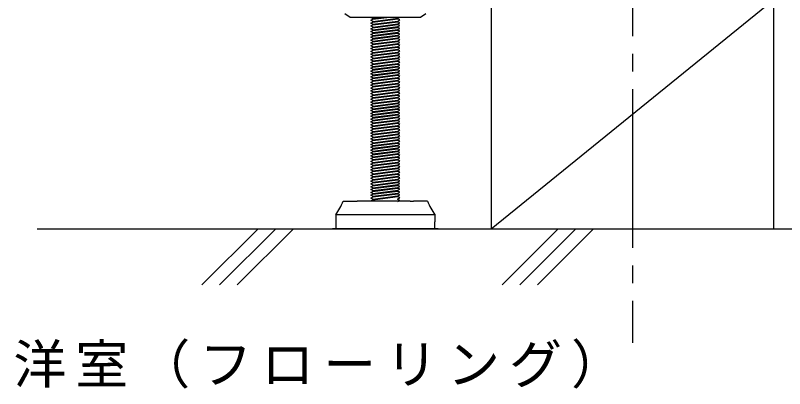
# Model space of a CAD drawing. Units: millimetres, scale not verified. Extents: x -688 to 687, y -487 to 475.
# Drawn here: x -439.8 to -221.9, y -82.5 to 23.3 of the extents above; entities that cross this region are included whole.
import ezdxf

# ---------------------------------------------------------------- set-up
doc = ezdxf.new("R2010")
doc.units = ezdxf.units.MM
doc.header["$LTSCALE"] = 5
doc.linetypes.add('CHAIN2', pattern=[12, 9, -1, 1, -1])
doc.layers.add('1-0_中心線', color=7, linetype='CHAIN2')
doc.layers.add('1-2_太線１', color=7, linetype='Continuous')
doc.styles.add('ＭＳ ゴシック', font='')
doc.styles.get('ＭＳ ゴシック').set_extended_font_data('MS Gothic')

msp = doc.modelspace()

# ---------------------------------------------------------------- linework, layer by layer
at = {"layer": '1-0_中心線'}
msp.add_line((-265.026, 182.446), (-265.026, -69.554), dxfattribs=at)
at = {"layer": '1-2_太線１'}
for p, q in [((-305.026, 97.844), (-305.026, -37.156)), ((-225.026, 97.844), (-225.026, -37.156)), ((-305.026, -37.156), (-225.026, 27.844)), ((-339.176, 21.944), (-338.526, 22.244)), ((-338.526, 21.644), (-339.176, 21.944)), ((-338.526, 22.444), (-335.415, 22.844)), ((-338.526, 22.244), (-333.859, 22.844)), ((-338.526, 22.244), (-338.526, 22.444)), ((-338.526, 21.444), (-331.526, 22.344)), ((-331.526, 22.544), (-330.876, 22.844)), ((-331.526, 22.344), (-331.526, 22.544)), ((-330.876, 22.044), (-331.526, 22.344)), ((-331.526, 21.744), (-330.876, 22.044)), ((-339.176, 21.144), (-338.526, 21.444)), ((-338.526, 20.844), (-339.176, 21.144)), ((-339.176, 20.344), (-338.526, 20.644)), ((-338.526, 20.044), (-339.176, 20.344)), ((-339.176, 19.544), (-338.526, 19.844)), ((-338.526, 20.644), (-331.526, 21.544)), ((-338.526, 19.844), (-331.526, 20.744)), ((-338.526, 19.044), (-331.526, 19.944)), ((-331.526, 21.544), (-331.526, 21.744)), ((-330.876, 21.244), (-331.526, 21.544)), ((-331.526, 20.944), (-330.876, 21.244)), ((-331.526, 20.744), (-331.526, 20.944)), ((-330.876, 20.444), (-331.526, 20.744)), ((-331.526, 20.144), (-330.876, 20.444)), ((-331.526, 19.944), (-331.526, 20.144)), ((-330.876, 19.644), (-331.526, 19.944)), ((-331.526, 19.344), (-330.876, 19.644)), ((-338.526, 19.244), (-339.176, 19.544)), ((-339.176, 18.744), (-338.526, 19.044)), ((-338.526, 18.444), (-339.176, 18.744)), ((-339.176, 17.944), (-338.526, 18.244)), ((-338.526, 17.644), (-339.176, 17.944)), ((-339.176, 17.144), (-338.526, 17.444)), ((-338.526, 18.244), (-331.526, 19.144)), ((-338.526, 17.444), (-331.526, 18.344)), ((-338.526, 16.644), (-331.526, 17.544)), ((-331.526, 19.144), (-331.526, 19.344)), ((-330.876, 18.844), (-331.526, 19.144)), ((-331.526, 18.544), (-330.876, 18.844)), ((-331.526, 18.344), (-331.526, 18.544)), ((-330.876, 18.044), (-331.526, 18.344)), ((-331.526, 17.744), (-330.876, 18.044)), ((-331.526, 17.544), (-331.526, 17.744)), ((-330.876, 17.244), (-331.526, 17.544)), ((-338.526, 16.844), (-339.176, 17.144)), ((-339.176, 16.344), (-338.526, 16.644)), ((-338.526, 16.044), (-339.176, 16.344)), ((-338.526, 15.844), (-331.526, 16.744)), ((-338.526, 15.044), (-331.526, 15.944)), ((-331.526, 16.944), (-330.876, 17.244)), ((-331.526, 16.744), (-331.526, 16.944)), ((-330.876, 16.444), (-331.526, 16.744)), ((-331.526, 16.144), (-330.876, 16.444)), ((-331.526, 15.944), (-331.526, 16.144)), ((-330.876, 15.644), (-331.526, 15.944)), ((-331.526, 15.344), (-330.876, 15.644)), ((-331.526, 15.144), (-331.526, 15.344)), ((-339.176, 14.744), (-338.526, 15.044)), ((-338.526, 14.444), (-339.176, 14.744)), ((-339.176, 13.944), (-338.526, 14.244)), ((-338.526, 13.644), (-339.176, 13.944)), ((-339.176, 13.144), (-338.526, 13.444)), ((-338.526, 12.844), (-339.176, 13.144)), ((-338.526, 14.244), (-331.526, 15.144)), ((-338.526, 13.444), (-331.526, 14.344)), ((-338.526, 12.644), (-331.526, 13.544)), ((-330.876, 14.844), (-331.526, 15.144)), ((-331.526, 14.544), (-330.876, 14.844)), ((-331.526, 14.344), (-331.526, 14.544)), ((-330.876, 14.044), (-331.526, 14.344)), ((-331.526, 13.744), (-330.876, 14.044)), ((-331.526, 13.544), (-331.526, 13.744)), ((-330.876, 13.244), (-331.526, 13.544)), ((-331.526, 12.944), (-330.876, 13.244)), ((-339.176, 12.344), (-338.526, 12.644)), ((-338.526, 12.044), (-339.176, 12.344)), ((-339.176, 11.544), (-338.526, 11.844)), ((-338.526, 11.244), (-339.176, 11.544)), ((-339.176, 10.744), (-338.526, 11.044)), ((-338.526, 11.844), (-331.526, 12.744)), ((-338.526, 11.044), (-331.526, 11.944)), ((-338.526, 10.244), (-331.526, 11.144)), ((-331.526, 12.744), (-331.526, 12.944)), ((-330.876, 12.444), (-331.526, 12.744)), ((-331.526, 12.144), (-330.876, 12.444)), ((-331.526, 11.944), (-331.526, 12.144)), ((-330.876, 11.644), (-331.526, 11.944)), ((-331.526, 11.344), (-330.876, 11.644)), ((-331.526, 11.144), (-331.526, 11.344)), ((-330.876, 10.844), (-331.526, 11.144)), ((-338.526, 10.444), (-339.176, 10.744)), ((-339.176, 9.144), (-338.526, 9.444)), ((-338.526, 8.844), (-339.176, 9.144)), ((-338.526, 9.444), (-331.526, 10.344)), ((-338.526, 8.644), (-331.526, 9.544)), ((-338.526, 7.844), (-331.526, 8.744)), ((-331.526, 10.544), (-330.876, 10.844)), ((-331.526, 10.344), (-331.526, 10.544)), ((-330.876, 10.044), (-331.526, 10.344)), ((-331.526, 9.744), (-330.876, 10.044)), ((-331.526, 9.544), (-331.526, 9.744)), ((-330.876, 9.244), (-331.526, 9.544)), ((-331.526, 8.944), (-330.876, 9.244)), ((-331.526, 8.744), (-331.526, 8.944)), ((-330.876, 8.444), (-331.526, 8.744)), ((-339.176, 8.344), (-338.526, 8.644)), ((-338.526, 8.044), (-339.176, 8.344)), ((-339.176, 7.544), (-338.526, 7.844)), ((-338.526, 7.244), (-339.176, 7.544)), ((-339.176, 6.744), (-338.526, 7.044)), ((-338.526, 6.444), (-339.176, 6.744)), ((-338.526, 7.044), (-331.526, 7.944)), ((-338.526, 6.244), (-331.526, 7.144)), ((-331.526, 8.144), (-330.876, 8.444)), ((-331.526, 7.944), (-331.526, 8.144)), ((-330.876, 7.644), (-331.526, 7.944)), ((-331.526, 7.344), (-330.876, 7.644)), ((-331.526, 7.144), (-331.526, 7.344)), ((-330.876, 6.844), (-331.526, 7.144)), ((-331.526, 6.544), (-330.876, 6.844)), ((-331.526, 6.344), (-331.526, 6.544)), ((-339.176, 5.944), (-338.526, 6.244)), ((-338.526, 5.644), (-339.176, 5.944)), ((-339.176, 5.144), (-338.526, 5.444)), ((-338.526, 4.844), (-339.176, 5.144)), ((-339.176, 4.344), (-338.526, 4.644)), ((-338.526, 5.444), (-331.526, 6.344)), ((-338.526, 4.644), (-331.526, 5.544)), ((-338.526, 3.844), (-331.526, 4.744)), ((-330.876, 6.044), (-331.526, 6.344)), ((-331.526, 5.744), (-330.876, 6.044)), ((-331.526, 5.544), (-331.526, 5.744)), ((-330.876, 5.244), (-331.526, 5.544)), ((-331.526, 4.944), (-330.876, 5.244)), ((-331.526, 4.744), (-331.526, 4.944)), ((-330.876, 4.444), (-331.526, 4.744)), ((-331.526, 4.144), (-330.876, 4.444)), ((-338.526, 4.044), (-339.176, 4.344)), ((-339.176, 3.544), (-338.526, 3.844)), ((-338.526, 3.244), (-339.176, 3.544)), ((-339.176, 2.744), (-338.526, 3.044)), ((-338.526, 2.444), (-339.176, 2.744)), ((-339.176, 1.944), (-338.526, 2.244)), ((-338.526, 3.044), (-331.526, 3.944)), ((-338.526, 2.244), (-331.526, 3.144)), ((-338.526, 1.444), (-331.526, 2.344)), ((-331.526, 3.944), (-331.526, 4.144)), ((-330.876, 3.644), (-331.526, 3.944)), ((-331.526, 3.344), (-330.876, 3.644)), ((-331.526, 3.144), (-331.526, 3.344)), ((-330.876, 2.844), (-331.526, 3.144)), ((-331.526, 2.544), (-330.876, 2.844)), ((-331.526, 2.344), (-331.526, 2.544)), ((-330.876, 2.044), (-331.526, 2.344)), ((-338.526, 1.644), (-339.176, 1.944)), ((-339.176, 1.144), (-338.526, 1.444)), ((-338.526, 0.844), (-339.176, 1.144)), ((-339.176, 0.344), (-338.526, 0.644)), ((-338.526, 0.044), (-339.176, 0.344)), ((-338.526, 0.644), (-331.526, 1.544)), ((-338.526, -0.156), (-331.526, 0.744)), ((-331.526, 1.744), (-330.876, 2.044)), ((-331.526, 1.544), (-331.526, 1.744)), ((-330.876, 1.244), (-331.526, 1.544)), ((-331.526, 0.944), (-330.876, 1.244)), ((-331.526, 0.744), (-331.526, 0.944)), ((-330.876, 0.444), (-331.526, 0.744)), ((-331.526, 0.144), (-330.876, 0.444)), ((-331.526, -0.056), (-331.526, 0.144)), ((-339.176, -0.456), (-338.526, -0.156)), ((-338.526, -0.756), (-339.176, -0.456)), ((-339.176, -1.256), (-338.526, -0.956)), ((-338.526, -1.556), (-339.176, -1.256)), ((-339.176, -2.056), (-338.526, -1.756)), ((-338.526, -2.356), (-339.176, -2.056)), ((-338.526, -0.956), (-331.526, -0.056)), ((-338.526, -1.756), (-331.526, -0.856)), ((-338.526, -2.556), (-331.526, -1.656)), ((-330.876, -0.356), (-331.526, -0.056)), ((-331.526, -0.656), (-330.876, -0.356)), ((-331.526, -0.856), (-331.526, -0.656)), ((-330.876, -1.156), (-331.526, -0.856)), ((-331.526, -1.456), (-330.876, -1.156)), ((-331.526, -1.656), (-331.526, -1.456)), ((-330.876, -1.956), (-331.526, -1.656)), ((-331.526, -2.256), (-330.876, -1.956)), ((-339.176, -2.856), (-338.526, -2.556)), ((-338.526, -3.156), (-339.176, -2.856)), ((-339.176, -3.656), (-338.526, -3.356)), ((-338.526, -3.956), (-339.176, -3.656)), ((-339.176, -4.456), (-338.526, -4.156)), ((-338.526, -3.356), (-331.526, -2.456)), ((-338.526, -4.156), (-331.526, -3.256)), ((-338.526, -4.756), (-331.526, -3.856)), ((-331.526, -2.456), (-331.526, -2.256)), ((-330.876, -2.756), (-331.526, -2.456)), ((-331.526, -3.056), (-330.876, -2.756)), ((-331.526, -3.256), (-331.526, -3.056)), ((-330.876, -3.556), (-331.526, -3.256)), ((-331.526, -3.856), (-330.876, -3.556)), ((-330.876, -4.356), (-331.526, -4.056)), ((-331.526, -4.656), (-330.876, -4.356)), ((-338.526, -4.756), (-339.176, -4.456)), ((-339.176, -5.256), (-338.526, -4.956)), ((-338.526, -5.556), (-339.176, -5.256)), ((-339.176, -6.056), (-338.526, -5.756)), ((-338.526, -6.356), (-339.176, -6.056)), ((-338.526, -4.956), (-338.526, -4.756)), ((-338.526, -5.756), (-331.526, -4.856)), ((-338.526, -6.556), (-331.526, -5.656)), ((-338.526, -7.356), (-331.526, -6.456)), ((-331.526, -4.856), (-331.526, -4.656)), ((-330.876, -5.156), (-331.526, -4.856)), ((-331.526, -5.456), (-330.876, -5.156)), ((-331.526, -5.656), (-331.526, -5.456)), ((-330.876, -5.956), (-331.526, -5.656)), ((-331.526, -6.256), (-330.876, -5.956)), ((-331.526, -6.456), (-331.526, -6.256)), ((-330.876, -6.756), (-331.526, -6.456)), ((-339.176, -6.856), (-338.526, -6.556)), ((-338.526, -7.156), (-339.176, -6.856)), ((-339.176, -7.656), (-338.526, -7.356)), ((-338.526, -7.956), (-339.176, -7.656)), ((-339.176, -8.456), (-338.526, -8.156)), ((-338.526, -8.756), (-339.176, -8.456)), ((-338.526, -8.156), (-331.526, -7.256)), ((-338.526, -8.956), (-331.526, -8.056)), ((-331.526, -7.056), (-330.876, -6.756)), ((-331.526, -7.256), (-331.526, -7.056)), ((-330.876, -7.556), (-331.526, -7.256)), ((-331.526, -7.856), (-330.876, -7.556)), ((-331.526, -8.056), (-331.526, -7.856)), ((-330.876, -8.356), (-331.526, -8.056)), ((-331.526, -8.656), (-330.876, -8.356)), ((-331.526, -8.856), (-331.526, -8.656)), ((-339.176, -9.256), (-338.526, -8.956)), ((-338.526, -9.556), (-339.176, -9.256)), ((-339.176, -10.056), (-338.526, -9.756)), ((-338.526, -10.356), (-339.176, -10.056)), ((-339.176, -10.856), (-338.526, -10.556)), ((-338.526, -11.156), (-339.176, -10.856)), ((-338.526, -9.756), (-331.526, -8.856)), ((-338.526, -10.556), (-331.526, -9.656)), ((-338.526, -11.356), (-331.526, -10.456)), ((-330.876, -9.156), (-331.526, -8.856)), ((-331.526, -9.456), (-330.876, -9.156)), ((-331.526, -9.656), (-331.526, -9.456)), ((-330.876, -9.956), (-331.526, -9.656)), ((-331.526, -10.256), (-330.876, -9.956)), ((-331.526, -10.456), (-331.526, -10.256)), ((-330.876, -10.756), (-331.526, -10.456)), ((-331.526, -11.056), (-330.876, -10.756)), ((-339.176, -11.656), (-338.526, -11.356)), ((-338.526, -11.956), (-339.176, -11.656)), ((-339.176, -12.456), (-338.526, -12.156)), ((-338.526, -12.756), (-339.176, -12.456)), ((-339.176, -13.256), (-338.526, -12.956)), ((-338.526, -12.156), (-331.526, -11.256)), ((-338.526, -12.956), (-331.526, -12.056)), ((-338.526, -13.756), (-331.526, -12.856)), ((-331.526, -11.256), (-331.526, -11.056)), ((-330.876, -11.556), (-331.526, -11.256)), ((-331.526, -11.856), (-330.876, -11.556)), ((-331.526, -12.056), (-331.526, -11.856)), ((-330.876, -12.356), (-331.526, -12.056)), ((-331.526, -12.656), (-330.876, -12.356)), ((-331.526, -12.856), (-331.526, -12.656)), ((-330.876, -13.156), (-331.526, -12.856)), ((-338.526, -13.556), (-339.176, -13.256)), ((-339.176, -14.056), (-338.526, -13.756)), ((-338.526, -14.356), (-339.176, -14.056)), ((-339.176, -14.856), (-338.526, -14.556)), ((-338.526, -15.156), (-339.176, -14.856)), ((-338.526, -14.556), (-331.526, -13.656)), ((-338.526, -15.356), (-331.526, -14.456)), ((-331.526, -13.456), (-330.876, -13.156)), ((-331.526, -13.656), (-331.526, -13.456)), ((-330.876, -13.956), (-331.526, -13.656)), ((-331.526, -14.256), (-330.876, -13.956)), ((-331.526, -14.456), (-331.526, -14.256)), ((-330.876, -14.756), (-331.526, -14.456)), ((-331.526, -15.056), (-330.876, -14.756)), ((-331.526, -15.256), (-331.526, -15.056)), ((-339.176, -15.656), (-338.526, -15.356)), ((-338.526, -15.956), (-339.176, -15.656)), ((-339.176, -16.456), (-338.526, -16.156)), ((-338.526, -16.756), (-339.176, -16.456)), ((-339.176, -17.256), (-338.526, -16.956)), ((-338.526, -17.556), (-339.176, -17.256)), ((-338.526, -16.156), (-331.526, -15.256)), ((-338.526, -16.756), (-331.526, -15.856)), ((-338.526, -16.956), (-338.526, -16.756)), ((-338.526, -17.756), (-331.526, -16.856)), ((-330.876, -15.556), (-331.526, -15.256)), ((-331.526, -15.856), (-330.876, -15.556)), ((-330.876, -16.356), (-331.526, -16.056)), ((-331.526, -16.656), (-330.876, -16.356)), ((-331.526, -16.856), (-331.526, -16.656)), ((-330.876, -17.156), (-331.526, -16.856)), ((-331.526, -17.456), (-330.876, -17.156)), ((-339.176, -18.056), (-338.526, -17.756)), ((-338.526, -18.356), (-339.176, -18.056)), ((-339.176, -18.856), (-338.526, -18.556)), ((-338.526, -19.156), (-339.176, -18.856)), ((-339.176, -19.656), (-338.526, -19.356)), ((-338.526, -18.556), (-331.526, -17.656)), ((-338.526, -19.356), (-331.526, -18.456)), ((-338.526, -20.156), (-331.526, -19.256)), ((-331.526, -17.656), (-331.526, -17.456)), ((-330.876, -17.956), (-331.526, -17.656)), ((-331.526, -18.256), (-330.876, -17.956)), ((-331.526, -18.456), (-331.526, -18.256)), ((-330.876, -18.756), (-331.526, -18.456)), ((-331.526, -19.056), (-330.876, -18.756)), ((-331.526, -19.256), (-331.526, -19.056)), ((-330.876, -19.556), (-331.526, -19.256)), ((-331.526, -19.856), (-330.876, -19.556)), ((-338.526, -19.956), (-339.176, -19.656)), ((-339.176, -20.456), (-338.526, -20.156)), ((-338.526, -20.756), (-339.176, -20.456)), ((-339.176, -21.256), (-338.526, -20.956)), ((-338.526, -21.556), (-339.176, -21.256)), ((-339.176, -22.056), (-338.526, -21.756)), ((-338.526, -20.956), (-331.526, -20.056)), ((-338.526, -21.756), (-331.526, -20.856)), ((-338.526, -22.556), (-331.526, -21.656)), ((-331.526, -20.056), (-331.526, -19.856)), ((-330.876, -20.356), (-331.526, -20.056)), ((-331.526, -20.656), (-330.876, -20.356)), ((-331.526, -20.856), (-331.526, -20.656)), ((-330.876, -21.156), (-331.526, -20.856)), ((-331.526, -21.456), (-330.876, -21.156)), ((-331.526, -21.656), (-331.526, -21.456)), ((-330.876, -21.956), (-331.526, -21.656)), ((-338.526, -22.356), (-339.176, -22.056)), ((-339.176, -22.856), (-338.526, -22.556)), ((-338.526, -23.156), (-339.176, -22.856)), ((-339.176, -23.656), (-338.526, -23.356)), ((-338.526, -23.956), (-339.176, -23.656)), ((-338.526, -23.356), (-331.526, -22.456)), ((-338.526, -24.156), (-331.526, -23.256)), ((-331.526, -22.256), (-330.876, -21.956)), ((-331.526, -22.456), (-331.526, -22.256)), ((-330.876, -22.756), (-331.526, -22.456)), ((-331.526, -23.056), (-330.876, -22.756)), ((-331.526, -23.256), (-331.526, -23.056)), ((-330.876, -23.556), (-331.526, -23.256)), ((-331.526, -23.856), (-330.876, -23.556)), ((-331.526, -24.056), (-331.526, -23.856)), ((-339.176, -24.456), (-338.526, -24.156)), ((-338.526, -24.756), (-339.176, -24.456)), ((-339.176, -25.256), (-338.526, -24.956)), ((-339.176, -25.256), (-338.526, -24.956)), ((-338.526, -25.556), (-339.176, -25.256)), ((-338.526, -25.556), (-339.176, -25.256)), ((-339.176, -26.056), (-338.526, -25.756)), ((-339.176, -26.056), (-338.526, -25.756)), ((-338.526, -26.356), (-339.176, -26.056)), ((-338.526, -26.356), (-339.176, -26.056)), ((-338.526, -24.956), (-331.526, -24.056)), ((-338.526, -25.756), (-331.526, -24.856)), ((-338.526, -25.756), (-331.526, -24.856)), ((-338.526, -26.556), (-331.526, -25.656)), ((-338.526, -26.556), (-331.526, -25.656)), ((-330.876, -24.356), (-331.526, -24.056)), ((-331.526, -24.656), (-330.876, -24.356)), ((-331.526, -24.856), (-331.526, -24.656)), ((-330.876, -25.156), (-331.526, -24.856)), ((-331.526, -25.456), (-330.876, -25.156)), ((-331.526, -25.656), (-331.526, -25.456)), ((-331.526, -25.656), (-331.526, -25.456)), ((-330.876, -25.956), (-331.526, -25.656)), ((-330.876, -25.956), (-331.526, -25.656)), ((-331.526, -26.256), (-330.876, -25.956)), ((-331.526, -26.256), (-330.876, -25.956)), ((-339.176, -26.856), (-338.526, -26.556)), ((-339.176, -26.856), (-338.526, -26.556)), ((-338.526, -27.156), (-339.176, -26.856)), ((-338.526, -27.156), (-339.176, -26.856)), ((-339.176, -27.656), (-338.526, -27.356)), ((-339.176, -27.656), (-338.526, -27.356)), ((-338.526, -27.956), (-339.176, -27.656)), ((-338.526, -27.956), (-339.176, -27.656)), ((-339.176, -28.456), (-338.526, -28.156)), ((-338.526, -27.356), (-331.526, -26.456)), ((-338.526, -27.356), (-331.526, -26.456)), ((-338.526, -27.956), (-331.526, -27.056)), ((-338.526, -28.156), (-331.526, -27.256)), ((-338.526, -28.956), (-331.526, -28.056)), ((-336.97, -27.956), (-331.526, -27.256)), ((-332.304, -27.956), (-331.526, -27.856)), ((-331.526, -26.456), (-331.526, -26.256)), ((-331.526, -26.456), (-331.526, -26.256)), ((-330.876, -26.756), (-331.526, -26.456)), ((-330.876, -26.756), (-331.526, -26.456)), ((-331.526, -27.056), (-330.876, -26.756)), ((-331.526, -27.056), (-330.876, -26.756)), ((-331.526, -27.256), (-331.526, -27.056)), ((-331.526, -27.256), (-331.526, -27.056)), ((-330.876, -27.556), (-331.526, -27.256)), ((-330.876, -27.556), (-331.526, -27.256)), ((-331.526, -27.856), (-330.876, -27.556)), ((-331.526, -27.856), (-330.876, -27.556)), ((-331.526, -28.056), (-331.526, -27.856)), ((-331.526, -27.956), (-331.526, -27.856)), ((-330.876, -28.356), (-331.526, -28.056)), ((-346.946, -29.356), (-343.026, -29.356)), ((-342.026, -29.356), (-343.026, -29.356)), ((-328.026, -29.356), (-342.026, -29.356)), ((-338.526, -28.756), (-339.176, -28.456)), ((-339.176, -29.256), (-338.526, -28.956)), ((-331.526, -28.656), (-330.876, -28.356)), ((-331.526, -28.856), (-331.526, -28.656)), ((-330.876, -29.156), (-331.526, -28.856)), ((-331.526, -29.456), (-330.876, -29.156)), ((-328.026, -29.356), (-327.026, -29.356)), ((-323.106, -29.356), (-327.026, -29.356)), ((-349.026, -33.156), (-321.026, -33.156)), ((-349.026, -33.156), (-349.026, -35.156)), ((-321.026, -33.156), (-321.026, -35.156)), ((-349.026, -35.156), (-349.026, -37.156)), ((-321.026, -37.156), (-321.026, -35.156)), ((-433.63, -37.156), (-86.495, -37.156)), ((-371.052, -37.156), (-386.986, -53.09)), ((-381.986, -53.09), (-366.052, -37.156)), ((-376.986, -53.09), (-361.052, -37.156)), ((-350.026, -37.156), (-320.026, -37.156)), ((-320.026, -37.156), (-350.026, -37.156)), ((-349.026, -37.156), (-321.026, -37.156)), ((-286.018, -37.156), (-301.952, -53.09)), ((-296.952, -53.09), (-281.018, -37.156)), ((-291.952, -53.09), (-276.018, -37.156))]:
    msp.add_line(p, q, dxfattribs=at)
for points in [[(-346.526, 23.844), (-345.026, 22.844), (-325.026, 22.844), (-323.526, 23.844)], [(-338.526, 22.444), (-339.176, 22.744), (-338.959, 22.844)], [(-338.526, 21.444), (-338.526, 21.644), (-331.526, 22.544)], [(-338.526, 20.644), (-338.526, 20.844), (-331.526, 21.744)], [(-338.526, 19.844), (-338.526, 20.044), (-331.526, 20.944)], [(-338.526, 19.044), (-338.526, 19.244), (-331.526, 20.144)], [(-338.526, 18.244), (-338.526, 18.444), (-331.526, 19.344)], [(-338.526, 17.444), (-338.526, 17.644), (-331.526, 18.544)], [(-338.526, 16.644), (-338.526, 16.844), (-331.526, 17.744)], [(-338.526, 15.244), (-339.176, 15.544), (-338.526, 15.844)], [(-338.526, 15.844), (-338.526, 16.044), (-331.526, 16.944)], [(-338.526, 15.044), (-338.526, 15.244), (-331.526, 16.144)], [(-338.526, 14.244), (-338.526, 14.444), (-331.526, 15.344)], [(-338.526, 13.444), (-338.526, 13.644), (-331.526, 14.544)], [(-338.526, 12.644), (-338.526, 12.844), (-331.526, 13.744)], [(-338.526, 11.844), (-338.526, 12.044), (-331.526, 12.944)], [(-338.526, 11.044), (-338.526, 11.244), (-331.526, 12.144)], [(-338.526, 10.244), (-338.526, 10.444), (-331.526, 11.344)], [(-338.526, 9.644), (-339.176, 9.944), (-338.526, 10.244)], [(-338.526, 9.444), (-338.526, 9.644), (-331.526, 10.544)], [(-338.526, 8.644), (-338.526, 8.844), (-331.526, 9.744)], [(-338.526, 7.844), (-338.526, 8.044), (-331.526, 8.944)], [(-338.526, 7.044), (-338.526, 7.244), (-331.526, 8.144)], [(-338.526, 6.244), (-338.526, 6.444), (-331.526, 7.344)], [(-338.526, 5.444), (-338.526, 5.644), (-331.526, 6.544)], [(-338.526, 4.644), (-338.526, 4.844), (-331.526, 5.744)], [(-338.526, 3.844), (-338.526, 4.044), (-331.526, 4.944)], [(-338.526, 3.044), (-338.526, 3.244), (-331.526, 4.144)], [(-338.526, 2.244), (-338.526, 2.444), (-331.526, 3.344)], [(-338.526, 1.444), (-338.526, 1.644), (-331.526, 2.544)], [(-338.526, 0.644), (-338.526, 0.844), (-331.526, 1.744)], [(-338.526, -0.156), (-338.526, 0.044), (-331.526, 0.944)], [(-338.526, -0.956), (-338.526, -0.756), (-331.526, 0.144)], [(-338.526, -1.756), (-338.526, -1.556), (-331.526, -0.656)], [(-338.526, -2.556), (-338.526, -2.356), (-331.526, -1.456)], [(-338.526, -3.356), (-338.526, -3.156), (-331.526, -2.256)], [(-338.526, -4.156), (-338.526, -3.956), (-331.526, -3.056)], [(-338.526, -4.956), (-331.526, -4.056), (-331.526, -3.856)], [(-338.526, -5.756), (-338.526, -5.556), (-331.526, -4.656)], [(-338.526, -6.556), (-338.526, -6.356), (-331.526, -5.456)], [(-338.526, -7.356), (-338.526, -7.156), (-331.526, -6.256)], [(-338.526, -8.156), (-338.526, -7.956), (-331.526, -7.056)], [(-338.526, -8.956), (-338.526, -8.756), (-331.526, -7.856)], [(-338.526, -9.756), (-338.526, -9.556), (-331.526, -8.656)], [(-338.526, -10.556), (-338.526, -10.356), (-331.526, -9.456)], [(-338.526, -11.356), (-338.526, -11.156), (-331.526, -10.256)], [(-338.526, -12.156), (-338.526, -11.956), (-331.526, -11.056)], [(-338.526, -12.956), (-338.526, -12.756), (-331.526, -11.856)], [(-338.526, -13.756), (-338.526, -13.556), (-331.526, -12.656)], [(-338.526, -14.556), (-338.526, -14.356), (-331.526, -13.456)], [(-338.526, -15.356), (-338.526, -15.156), (-331.526, -14.256)], [(-338.526, -16.156), (-338.526, -15.956), (-331.526, -15.056)], [(-338.526, -16.956), (-331.526, -16.056), (-331.526, -15.856)], [(-338.526, -17.756), (-338.526, -17.556), (-331.526, -16.656)], [(-338.526, -18.556), (-338.526, -18.356), (-331.526, -17.456)], [(-338.526, -19.356), (-338.526, -19.156), (-331.526, -18.256)], [(-338.526, -20.156), (-338.526, -19.956), (-331.526, -19.056)], [(-338.526, -20.956), (-338.526, -20.756), (-331.526, -19.856)], [(-338.526, -21.756), (-338.526, -21.556), (-331.526, -20.656)], [(-338.526, -22.556), (-338.526, -22.356), (-331.526, -21.456)], [(-338.526, -23.356), (-338.526, -23.156), (-331.526, -22.256)], [(-338.526, -24.156), (-338.526, -23.956), (-331.526, -23.056)], [(-338.526, -24.956), (-338.526, -24.756), (-331.526, -23.856)], [(-338.526, -25.756), (-338.526, -25.556), (-331.526, -24.656)], [(-338.526, -25.756), (-338.526, -25.556), (-331.526, -24.656)], [(-338.526, -26.556), (-338.526, -26.356), (-331.526, -25.456), (-330.876, -25.156)], [(-338.526, -26.556), (-338.526, -26.356), (-331.526, -25.456)], [(-338.526, -27.356), (-338.526, -27.156), (-331.526, -26.256)], [(-338.526, -27.356), (-338.526, -27.156), (-331.526, -26.256)], [(-338.526, -28.156), (-338.526, -27.956), (-331.526, -27.056)], [(-338.526, -28.956), (-338.526, -28.756), (-331.526, -27.856)]]:
    msp.add_lwpolyline(points, dxfattribs=at)
for centre, start, end in [((-374.231, -16.886), 327.159, 335.44019), ((-295.821, -16.886), 204.5598, 212.84099)]:
    msp.add_arc(centre, 30, start, end, dxfattribs=at)

# ---------------------------------------------------------------- texts
at = {"layer": '1-0_中心線', "insert": (-440.411, -82.492), "char_height": 11, "attachment_point": 7, "style": 'ＭＳ ゴシック'}
msp.add_mtext('\\T1.17;洋室（フローリング）', dxfattribs=at)

doc.saveas('drawing.dxf')
